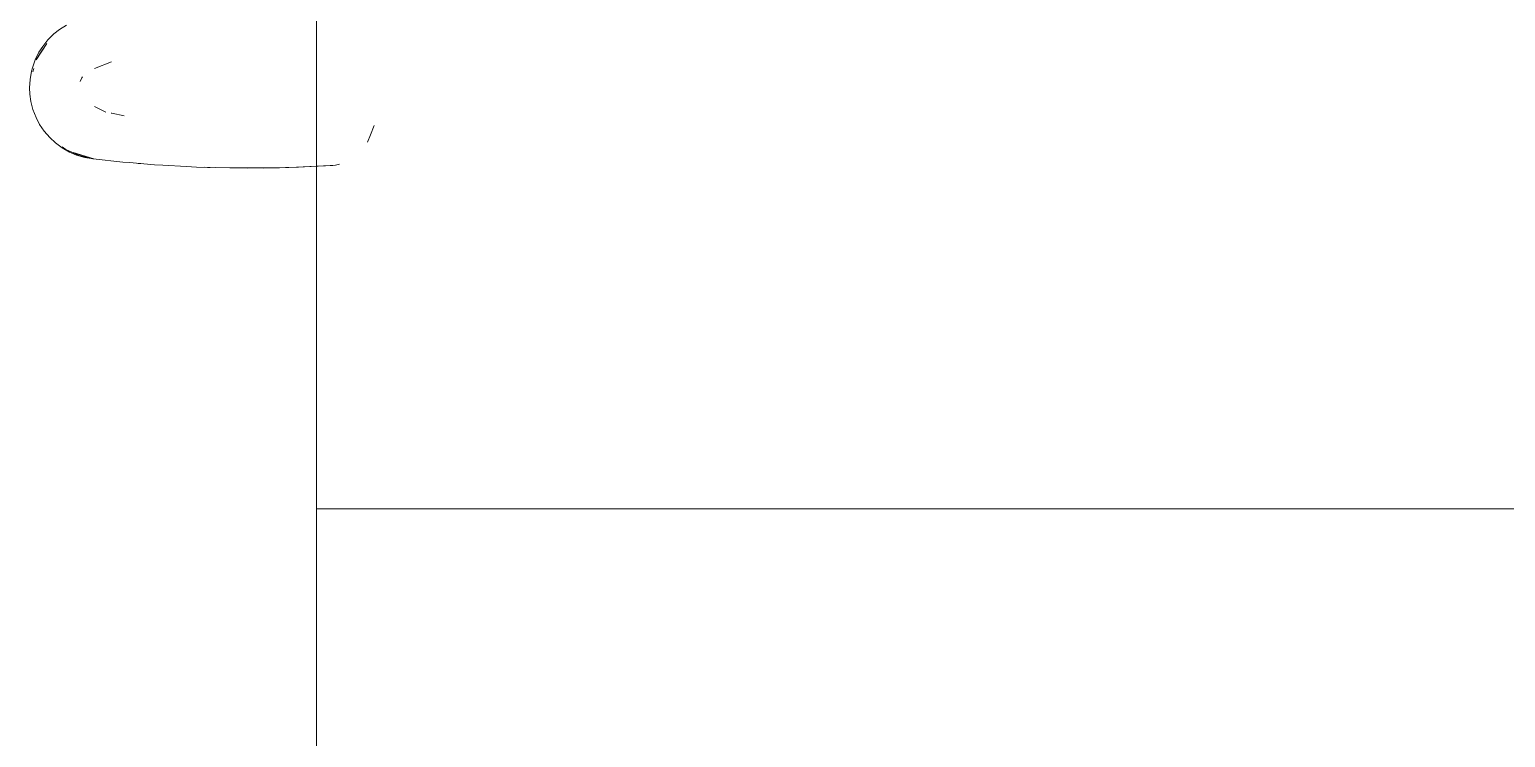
# Model space of a CAD drawing. Header units: millimetres. Extents: x 155920 to 295199, y -4084 to 97293.
# Drawn here: x 191060 to 191951, y 32069 to 32497 of the extents above; entities that cross this region are included whole.
import ezdxf

# ---------------------------------------------------------------- set-up
doc = ezdxf.new("R2010")
doc.units = ezdxf.units.MM
doc.header["$MEASUREMENT"] = 0
doc.layers.add('G-IMPT', color=8, linetype='CONTINUOUS', lineweight=9)
doc.layers.add('I-FURN', color=8, linetype='CONTINUOUS', lineweight=9)

msp = doc.modelspace()

# ---------------------------------------------------------------- linework, layer by layer
at = {"layer": 'G-IMPT'}
for p, q in [((191074.83, 32494.02), (191078.14, 32496.65)), ((191082.46, 32499.38), (191078.14, 32496.65)), ((191064.17, 32478.35), (191070.5, 32488.3)), ((191066.34, 32482.02), (191070.5, 32488.3)), ((191071.22, 32490.48), (191068.04, 32486.5)), ((191071.22, 32490.48), (191074.83, 32494.02)), ((191063.53, 32478.44), (191061.82, 32473.67)), ((191063.53, 32478.44), (191065.77, 32482.95)), ((191064.17, 32478.35), (191066.34, 32482.02)), ((191065.77, 32482.95), (191068.04, 32486.5)), ((191060.37, 32466.59), (191061.25, 32471.54)), ((191061.25, 32471.54), (191061.82, 32473.67)), ((191062.62, 32473.23), (191062, 32471.2)), ((191109.66, 32477.27), (191099.23, 32473.13)), ((191060.08, 32461.55), (191060.37, 32466.59)), ((191060.08, 32461.55), (191060.25, 32457.71)), ((191090.69, 32465.38), (191091.71, 32467.6)), ((191091.71, 32467.6), (191092, 32468.05)), ((191060.9, 32453.19), (191060.25, 32457.71)), ((191060.9, 32453.19), (191062.16, 32448.33)), ((191063.99, 32443.61), (191062.16, 32448.33)), ((191066.18, 32439.45), (191063.99, 32443.61)), ((191099.32, 32450.18), (191106.11, 32446.91)), ((191109.3, 32446.26), (191109.72, 32446.14)), ((191117.16, 32444.57), (191109.72, 32446.14)), ((191066.18, 32439.45), (191069.01, 32435.28)), ((191069.01, 32435.28), (191072.33, 32431.45)), ((191268.21, 32438.77), (191265.88, 32433.14)), ((191075.77, 32428.28), (191072.33, 32431.45)), ((191075.77, 32428.28), (191079.85, 32425.29)), ((191079.81, 32425.98), (191081.92, 32424.38)), ((191084.3, 32422.77), (191079.85, 32425.29)), ((191264.04, 32428.75), (191265.88, 32433.14)), ((191089.99, 32420.65), (191081.92, 32424.38)), ((191084.3, 32422.77), (191088.53, 32420.96)), ((191098.95, 32418.6), (191086.49, 32422.43)), ((191086.49, 32422.43), (191095.64, 32419.52)), ((191088.53, 32420.96), (191093.4, 32419.5)), ((191089.99, 32420.65), (191098.39, 32418.73)), ((191098.44, 32418.6), (191093.4, 32419.5)), ((191098.95, 32418.6), (191095.64, 32419.52)), ((191116.37, 32416.7), (191098.44, 32418.6)), ((191120.5, 32416.35), (191116.37, 32416.7)), ((191135.55, 32415.1), (191120.5, 32416.35)), ((191127.37, 32415.75), (191125.69, 32415.92)), ((191135.55, 32415.1), (191140.64, 32414.78)), ((191140.64, 32414.78), (191154.78, 32413.97)), ((191160.8, 32413.71), (191154.78, 32413.97)), ((191160.8, 32413.71), (191172.56, 32413.33)), ((191165.69, 32413.57), (191167.62, 32413.46)), ((191167.62, 32413.46), (191169.12, 32413.45)), ((191180.98, 32413.16), (191172.56, 32413.33)), ((191180.98, 32413.16), (191211, 32413.28)), ((191180.98, 32413.16), (191201.17, 32413.11)), ((191180.98, 32413.16), (191191.78, 32413.07)), ((191211, 32413.28), (191191.78, 32413.07)), ((191201.17, 32413.11), (191222.56, 32413.62)), ((191201.17, 32413.11), (191221.35, 32413.58)), ((191201.17, 32413.11), (191211, 32413.28)), ((191201.17, 32413.15), (191202.73, 32413.14)), ((191203.2, 32413.13), (191205.11, 32413.21)), ((191211, 32413.28), (191222.56, 32413.62)), ((191221.35, 32413.58), (191243.14, 32414.67)), ((191221.35, 32413.58), (191241.53, 32414.55)), ((191222.56, 32413.62), (191221.35, 32413.58)), ((191222.56, 32413.62), (191233.39, 32414.17)), ((191243.14, 32414.67), (191241.53, 32414.55)), ((191243.14, 32414.67), (191244.78, 32414.92)), ((191247.18, 32415.36), (191244.78, 32414.92))]:
    msp.add_line(p, q, dxfattribs=at)
at = {"layer": 'I-FURN'}
for p, q in [((191233.39, 34207.34), (191233.39, 32207.34)), ((191233.39, 32207.34), (192833.39, 32207.34)), ((192833.39, 32207.34), (191233.39, 32207.34)), ((191233.39, 32207.34), (191233.39, 30207.34))]:
    msp.add_line(p, q, dxfattribs=at)

doc.saveas('drawing.dxf')
